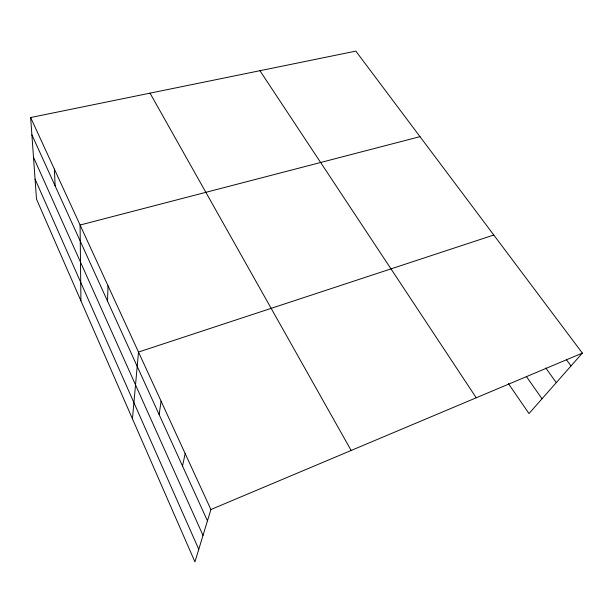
<?xml version="1.0" encoding="UTF-8"?>
<svg xmlns="http://www.w3.org/2000/svg" width="613" height="613" viewBox="0 0 613 613"><rect width="100%" height="100%" fill="white"/><g stroke="black" fill="none" stroke-linecap="round" stroke-linejoin="round"><path stroke-width="0.92" d="M107.528 301.129L108.026 285.781M132.454 418.817L138.5 352.054L493.779 235.017M159.15 414.649L161.081 401.163M182.521 466.041L185.172 453.543M30.65 117.527L210.91 509.526L194.942 561.883L36.496 199.125L30.65 117.527L355.839 51.117L582.35 353.096L528.996 413.545L508.399 383.615M210.91 509.526L582.35 353.096M419.997 136.653L80.088 225.032L80.924 300.837M566.55 359.877L571.01 365.938M545.746 367.961L556.29 382.619M526.306 376.405L542.03 398.779M259.935 70.702L476.232 397.783M150.024 93.145L351.142 450.463M31.884 134.783L207.455 520.866M33.493 157.265L203.018 535.417M35.064 179.103L198.773 549.325M54.381 169.127L55.132 185.9"/></g></svg>
